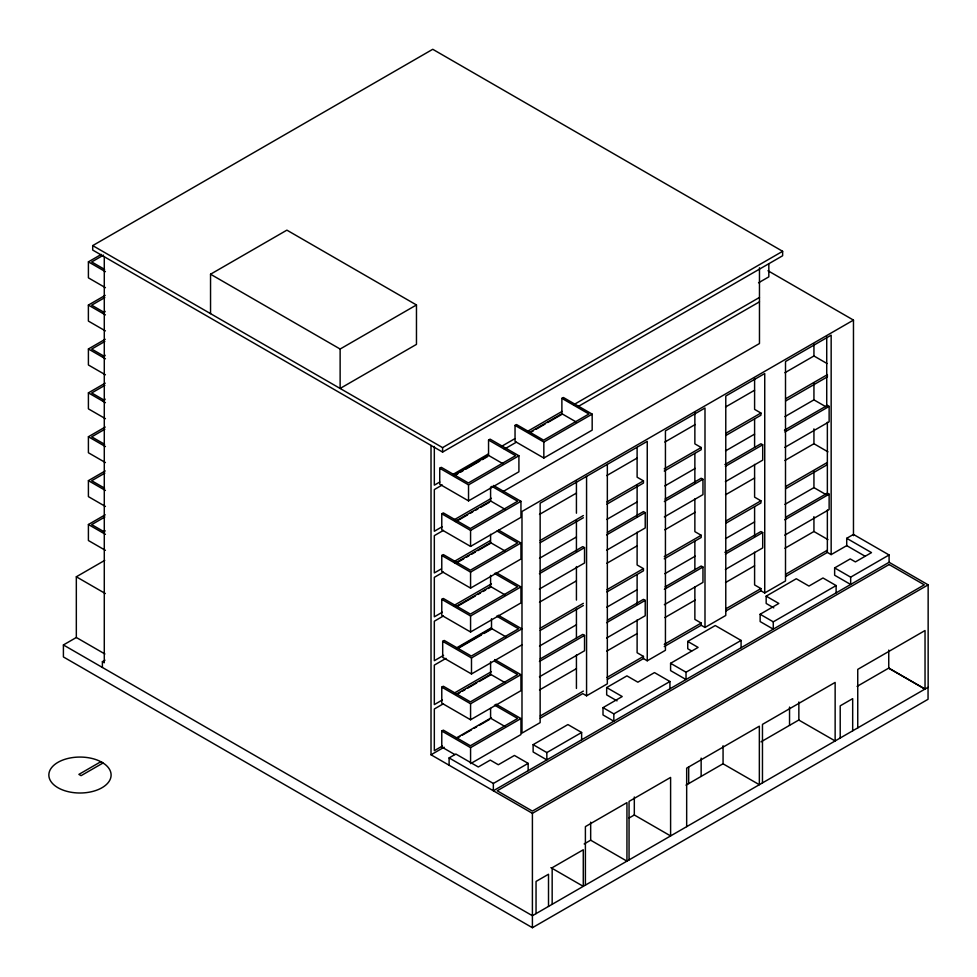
<?xml version="1.0" encoding="UTF-8"?>
<svg xmlns="http://www.w3.org/2000/svg" width="977" height="977" viewBox="0 0 977 977"><rect width="100%" height="100%" fill="white"/><g stroke="black" fill="none" stroke-linecap="round" stroke-linejoin="round"><path stroke-width="1.47" d="M92.705 245.606L432.75 49.29L782.638 251.297L782.638 255.754L442.593 452.082L92.705 250.063L92.705 245.606L442.593 447.625L782.638 251.297M105.418 287.678L88.406 277.847L88.406 261.848L101.327 254.386M103.501 255.119L91.691 261.946L104.576 269.383M105.394 330.898L88.382 321.079L88.382 305.068L105.174 295.384M104.795 297.594L91.667 305.166L104.563 312.616M102.597 312.872L105.174 311.382M210.543 274.219L286.896 230.145L416.471 304.958L416.471 344.38L340.13 388.455L340.13 349.033L210.543 274.219L210.543 313.641M105.418 374.802L88.406 364.983L88.406 348.972L105.198 339.275M104.82 341.486L91.691 349.07L104.576 356.507M102.609 356.776L105.198 355.286M105.418 418.681L88.406 408.862L88.406 392.852L105.198 383.167M104.82 385.378L91.691 392.962L104.576 400.399M102.609 400.655L105.198 399.166M105.418 462.573L88.406 452.754L88.406 436.743L105.198 427.047M104.82 429.257L91.691 436.841L104.576 444.279M105.418 506.452L88.406 496.634L88.406 480.635L105.198 470.938M104.82 473.149L91.691 480.733L104.576 488.17M340.13 349.033L416.471 304.958M105.418 550.344L88.406 540.525L88.406 524.515L105.198 514.818M104.82 517.028L91.691 524.612L104.576 532.05M102.609 532.318L105.198 530.829M104.905 653.992L76.328 637.492L76.328 576.784L104.734 560.383M928.052 687.295L928.052 699.288L532.404 927.71L63.407 656.947L63.407 644.954L76.328 637.492M102.39 667.45L102.39 661.673L104.966 660.171M758.543 282.78L768.826 276.845L768.826 263.802M488.549 440.053L490.112 439.149L518.909 455.77L518.909 471.781L468.533 500.871L439.735 484.238L439.735 468.239L441.299 467.336L468.362 482.968L515.624 455.673L488.549 440.053L488.549 455.416L454.427 475.115M561.885 398.36L563.387 397.492L592.172 414.126L592.172 430.124L543.835 458.03L515.038 441.409L515.038 425.398L516.54 424.543L543.603 440.163L588.948 413.992L561.885 398.36L561.885 413.723L529.497 432.42M439.735 482.052L434.325 485.166L434.325 446.452M452.888 474.456L488.402 453.951M501.555 446.355L514.708 438.758M527.861 431.162L562.068 411.415M573.914 404.588L759.471 297.448M455.233 475.298L457.822 473.796M460.399 472.306L462.988 470.816M465.565 469.326L479.78 461.12M482.357 459.63L487.523 456.65M530.719 432.359L533.332 430.845M535.946 429.343L545.093 424.055M547.706 422.553L562.08 414.26M442.251 484.983L434.325 489.562L434.325 531.256L442.325 526.64M504.376 449.115L516.271 442.251M578.396 406.383L759.471 301.832M439.735 468.239L468.533 484.861L518.909 455.77M515.038 425.398L543.835 442.031L592.172 414.126M493.458 485.459L520.949 501.323L520.949 517.334L470.572 546.412L441.775 529.79L441.775 513.78L443.326 512.888L470.401 528.508L517.663 501.225L491.883 486.338M453.939 519.923L491.407 498.294M503.204 491.48L759.471 343.525L759.471 267.771M455.148 521.425L490.588 500.957L504.767 509.151M455.978 521.584L467.604 514.879M470.193 513.389L472.77 511.887M475.359 510.397L477.936 508.907M480.525 507.417L489.562 502.202M443.399 530.401L434.325 535.64L434.325 572.937L441.299 568.919M441.775 513.78L470.572 530.413L520.949 501.323M498.697 530.169L520.949 543.017L520.949 559.027L470.572 588.105L441.775 571.484L441.775 555.473L443.326 554.582L470.401 570.202L517.663 542.919L497.037 531.012M853.471 535.652L853.471 320.102L521.987 511.484L521.987 733.104L540.147 722.626L540.147 503.192L647.25 441.36L647.25 660.794L643.452 658.596L607.401 679.406M100.814 761.73L78.881 774.395L81.079 775.665L103.025 763M454.427 561.335L490.112 540.733M455.148 563.118L490.588 542.65L504.767 550.833M539.487 514.427L576.43 493.092M606.778 475.567L637.126 458.054M664.836 442.056L695.184 424.531M725.532 407.006L754.562 390.25M784.91 372.725L813.939 355.97L827.043 363.542M457.273 562.532L463.733 558.807M466.31 557.317L468.899 555.815M471.488 554.325L475.359 552.09M477.936 550.601L490.857 543.139M443.399 572.095L434.325 577.334L434.325 616.829L442.325 612.213M441.775 555.473L470.572 572.107L520.949 543.017M540.269 540.428L583.367 515.551M606.876 501.97L643.452 480.855L643.452 483.053L606.876 504.169M664.262 468.838L701.193 447.515L701.193 449.713L664.262 471.036M725.862 433.275L760.924 413.039L760.924 415.225L725.862 435.473M785.618 398.775L827.36 374.68L827.36 376.878L785.618 400.973M496.072 572.546L520.949 586.908L520.949 602.907L470.572 631.997L441.775 615.363L441.775 599.365L443.326 598.461L470.401 614.093L517.663 586.798L494.46 573.414M540.269 542.626L583.367 517.737M453.939 605.496L491.407 583.88M456.454 606.241L490.588 586.542L504.767 594.724M539.487 558.307L576.43 536.984M606.778 519.459L637.126 501.934M664.836 485.935L695.184 468.423M725.532 450.898L754.562 434.142M784.91 416.617L813.939 399.862L825.736 406.664M457.273 606.424L475.359 595.982M477.936 594.48L480.525 592.99M483.102 591.5L485.691 590.01M488.28 588.52L490.857 587.03M443.399 615.974L434.325 621.213L434.325 660.708L443.607 655.347M540.22 571.179L582.768 546.607L584.539 547.633L584.539 562.996L539.414 589.058M607.401 532.392L643.452 511.582L645.223 512.607L645.223 527.959L606.607 550.259M665.154 499.052L701.193 478.242L702.964 479.267L702.964 494.618L664.348 516.918M724.885 464.563L760.924 443.753L762.707 444.779L762.707 460.143L725.374 481.685M784.446 430.173L827.36 405.394M539.414 573.694L584.539 547.633M606.607 534.895L645.223 512.607M664.348 501.555L702.964 479.267M725.374 466.334L762.707 444.779M784.91 431.956L829.131 406.42L829.131 421.783L784.787 447.393M441.775 599.365L470.572 615.986L520.949 586.908M521.865 644.881L471.488 673.971L442.691 657.35L442.691 641.339L444.254 640.436L471.317 656.068L518.579 628.785L496.67 616.133M456.528 647.898L491.407 627.759M457.383 648.227L491.516 628.516L505.695 636.699M458.189 648.398L481.441 634.977M484.03 633.487L491.773 629.005M539.487 602.198L576.43 580.863M606.778 563.338L637.126 545.825M664.836 529.827L695.184 512.302M725.532 494.777L754.562 478.022M784.91 460.497L813.939 443.741L827.934 451.826M446 658.364L434.325 665.105L434.325 704.6L442.325 699.984M442.691 641.339L471.488 657.961L521.865 628.883L498.307 615.278M540.269 628.199L583.367 603.322M606.876 589.742L643.452 568.626L643.452 570.824L606.876 591.94M664.262 556.609L701.193 535.286L701.193 537.484L664.262 558.807M725.862 521.046L760.924 500.81L760.924 502.996L725.777 523.293M785.618 486.546L827.36 462.451M494.765 659.56L520.949 674.68L520.949 690.678L470.572 719.768L441.775 703.135L441.775 687.136L443.326 686.233L470.401 701.865L517.663 674.582L494.46 661.185M540.269 630.397L583.367 605.508M785.618 488.744L827.36 464.649M453.939 693.267L491.407 671.651M456.454 694.012L490.588 674.313L504.767 682.496M539.487 646.078L576.43 624.755M606.778 607.23L637.126 589.705M664.836 573.707L695.184 556.194M725.532 538.669L754.562 521.913M784.91 504.388L813.939 487.633L826.933 495.131M457.273 694.195L459.862 692.693M462.439 691.203L465.028 689.713M467.604 688.223L476.654 683.008M479.231 681.506L490.857 674.802M443.399 703.745L434.325 708.984L434.325 750.678L442.325 746.062M540.22 658.95L582.768 634.378L584.539 635.404L584.539 650.767L539.414 676.829M607.401 620.163L643.452 599.353L645.223 600.379L645.223 615.73L606.607 638.03M665.154 586.823L701.193 566.013L702.964 567.039L702.964 582.39L664.348 604.69M724.885 552.335L760.924 531.525L762.707 532.55L762.707 547.914L725.374 569.457M785.618 517.273L827.36 493.165L829.131 494.191L829.131 509.554L784.787 535.164M539.414 661.466L584.539 635.404M606.607 622.667L645.223 600.379M664.348 589.326L702.964 567.039M725.374 554.106L762.707 532.55M784.787 519.801L829.131 494.191M441.775 687.136L470.572 703.758L520.949 674.68M454.867 754.586L441.775 747.026L441.775 731.016L443.326 730.124L470.401 745.744L517.663 718.461L494.46 705.064M456.454 737.904L491.407 717.729M539.487 689.97L576.43 668.634M606.778 651.109L637.126 633.597M664.836 617.598L695.184 600.073M725.532 582.548L754.562 565.793M784.91 548.268L813.939 531.512L827.934 539.597M457.273 738.075L459.862 736.585M462.439 735.095L471.488 729.868M474.065 728.378L476.654 726.888M479.231 725.398L489.562 719.426M431.016 445.39L431.016 754.781L444.132 747.21M449.102 765.235L449.102 757.92L455.856 754.024L478.315 766.994L490.271 760.094L498.331 764.747L514.427 755.453L528.142 763.367L528.142 770.682M470.572 747.649L520.949 718.559L520.949 734.57L470.572 763.648L470.572 747.649L441.775 731.016M864.987 556.169L846.717 545.63L846.717 538.315L853.471 534.419L889.094 554.973L889.094 562.288L493.348 790.772L493.348 783.456L449.102 757.92M540.269 715.97L583.367 691.093M606.876 677.513L643.452 656.397L643.452 658.596M664.262 644.38L701.193 623.057L701.193 625.256L664.262 646.579M725.862 608.818L760.924 588.581L760.924 590.767L725.862 611.016M785.618 574.317L827.36 550.222M540.22 718.193L582.768 693.633L586.566 695.819L607.34 683.827L607.34 464.405M785.618 576.515L827.36 552.42L831.158 554.606L846.912 545.52M647.25 660.794L665.435 650.291L665.435 430.869L704.991 408.02L704.991 627.454L701.193 625.256M704.991 627.454L725.777 615.461L725.777 396.027L764.735 373.532L764.735 592.966L760.924 590.767M764.735 592.966L785.508 580.973L785.508 361.539L831.158 335.184L831.158 554.606M617.037 700.863L606.668 694.879L606.668 687.564L626.916 675.876L637.859 682.19L654.48 672.591L669.929 681.506L669.929 688.822M691.631 650.987L687.747 648.74L687.747 641.425L715.274 625.536L741.079 640.436L741.079 647.751M773.772 607.853L766.163 603.456L766.163 596.153L796.292 578.75L808.956 586.066L822.976 577.981L836.117 585.565L836.117 592.868M889.094 554.973L850.662 577.163L850.662 584.478L834.639 575.233L834.639 567.918L850.222 558.917L855.4 561.909L871.508 552.616L846.717 538.315M741.079 640.436L686.025 672.213L686.025 679.528L670.588 670.613L670.588 663.298L698.103 647.409L687.747 641.425M581.633 732.481L546.839 752.571L546.839 759.886L533.124 751.972L533.124 744.657L567.918 724.568L581.633 732.481L581.633 739.797M836.117 585.565L773.271 621.836L773.271 629.151L760.143 621.567L760.143 614.252L778.84 603.456L766.163 596.153M669.929 681.506L613.837 713.894L613.837 721.209L603.004 714.956L603.004 707.641L622.215 696.54L606.668 687.564M493.348 783.456L528.142 763.367M431.016 754.781L532.404 813.328L928.15 584.844L928.15 687.246L532.404 915.718L63.407 644.954M584.173 843.945L590.67 840.196L626.941 861.14L626.941 802.63L585.394 826.615L585.394 885.125M629.127 817.981L634.317 814.989L670.601 835.933L670.601 777.423L629.054 801.409L629.054 859.919M686.025 785.142L723.065 763.745L723.065 745.744M761.01 741.848L798.856 719.988L798.856 701.987M857.085 686.379L888.752 668.097L925.036 689.041L925.036 630.531L857.745 669.379L857.745 727.889M767.995 270.751L853.471 320.102M827.36 374.68L826.725 374.313L826.725 337.089M827.36 376.878L826.725 376.511L826.725 405.028L829.131 406.42M760.924 413.039L754.598 409.375L754.598 378.111M701.193 447.515L694.867 443.863L694.867 412.599M889.094 562.288L928.15 584.844M760.924 500.81L754.598 497.146L754.598 464.393M834.639 567.918L850.662 577.163M561.885 413.723L576.064 421.905M643.452 480.855L637.114 477.203L637.114 447.417M701.193 535.286L694.867 531.635L694.867 498.881M760.924 588.581L754.598 584.918L754.598 552.164M888.655 668.146L924.938 689.09M488.549 455.416L502.728 463.599M760.143 614.252L773.271 621.836M643.452 568.626L637.114 564.975L637.114 532.209M88.406 261.848L105.418 271.667M701.193 623.057L694.867 619.406L694.867 586.652M88.382 305.068L105.394 314.899M798.783 720.037L835.14 740.945L835.14 682.422L762.463 724.384L762.463 782.895M670.588 663.298L686.025 672.213M643.452 656.397L637.114 652.746L637.114 619.98M88.406 348.972L105.418 358.791M88.406 392.852L105.418 402.683M723.004 763.782L759.349 784.702L759.349 726.18L686.672 768.142L686.672 826.652M603.004 707.641L613.837 713.894M88.406 436.743L105.418 446.562M496.072 704.197L520.949 718.559M88.406 480.635L105.418 490.454M504.767 726.375L490.588 718.193L490.588 708.423M533.124 744.657L546.839 752.571M88.406 524.515L105.418 534.334M76.328 576.784L105.333 593.54M550.894 867.637L583.281 886.347L583.281 849.77L552.164 867.747L552.164 904.311M102.39 661.673L104.283 662.76L104.283 256.756M888.752 650.084L888.752 668.097M852.677 730.82L852.677 698.64L840.208 705.834L840.208 738.014M827.36 422.247L827.36 493.165M827.36 510.018L827.36 552.42M813.939 344.063L813.939 355.97M813.939 383.472L813.939 399.862M813.939 428.854L813.939 443.741M813.939 471.244L813.939 487.633M813.939 516.625L813.939 531.512M789.538 707.079L789.538 725.374M754.598 419.011L754.598 447.307M754.598 506.782L754.598 536.568M701.144 758.115L701.144 776.41M694.867 453.499L694.867 483.285M694.867 541.27L694.867 569.567M688.687 766.835L688.687 783.603M637.114 485.349L637.114 516.613M637.114 574.61L637.114 604.397M634.317 796.988L634.317 814.989M590.67 822.182L590.67 840.196M586.566 476.397L586.566 695.819M576.43 481.209L576.43 513.206M576.43 520.826L576.43 551.309M576.43 566.538L576.43 600.073M576.43 609.208L576.43 638.164M576.43 654.92L576.43 688.443M548.512 906.424L548.512 874.244L536.043 881.437L536.043 913.617M543.835 442.031L543.835 458.03M532.404 813.328L532.404 927.71M491.516 618.746L491.516 628.516M490.588 486.998L490.588 500.957M490.588 534.272L490.588 542.65M490.588 575.368L490.588 586.542M490.588 661.747L490.588 674.313M471.488 657.961L471.488 673.971M470.572 530.413L470.572 546.412M470.572 572.107L470.572 588.105M470.572 615.986L470.572 631.997M470.572 703.758L470.572 719.768M468.533 484.861L468.533 500.871M442.593 447.625L442.593 452.082M889.094 564.523L497.208 790.772L532.404 811.093L924.291 584.844L889.094 564.523M101.987 762.329L98.933 760.778A31.13 17.977 0 0 0 49.583 771.146A31.13 17.977 0 0 0 86.721 792.579A31.13 17.977 0 0 0 104.673 764.087L101.987 762.329"/></g></svg>
